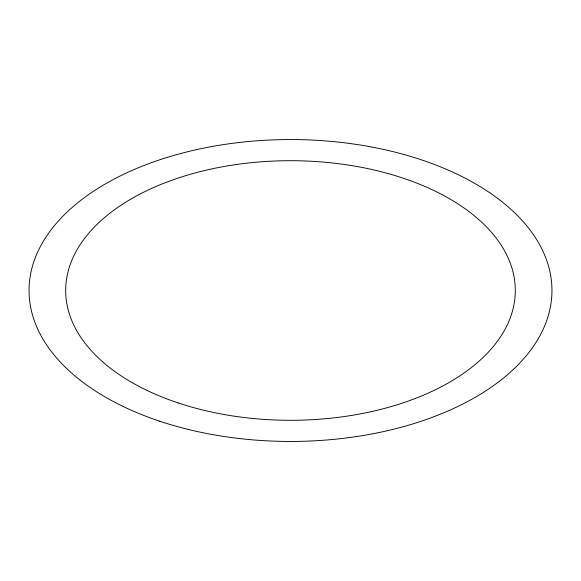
<?xml version="1.0" encoding="UTF-8"?>
<svg xmlns="http://www.w3.org/2000/svg" width="581" height="581" viewBox="0 0 581 581"><rect width="100%" height="100%" fill="white"/><g stroke="black" fill="none" stroke-linecap="round" stroke-linejoin="round"><path stroke-width="0.87" d="M178.091 402.909A224.811 129.795 0 0 0 515.311 290.5A224.811 129.795 0 0 0 178.091 178.091A224.811 129.795 0 0 0 178.091 402.909M159.775 421.225A261.45 150.944 0 0 0 551.95 290.5A261.45 150.944 0 0 0 159.775 159.775A261.45 150.944 0 0 0 159.775 421.225"/></g></svg>
